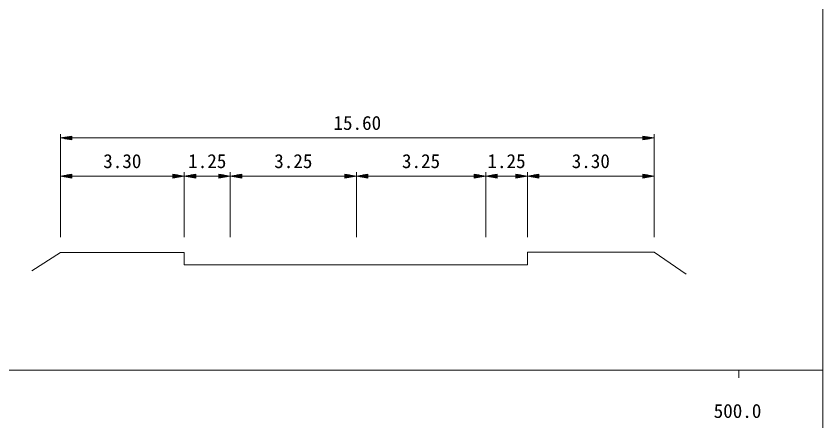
# Model space of a CAD drawing. Units: millimetres, scale not verified. Extents: x 40000 to 680000, y 20000 to 380000.
# Drawn here: x 473550 to 579000, y 198357 to 251348 of the extents above; entities that cross this region are included whole.
import ezdxf
from ezdxf.enums import TextEntityAlignment as Align

# ---------------------------------------------------------------- set-up
doc = ezdxf.new("R2010")
doc.units = ezdxf.units.MM
doc.header["$LTSCALE"] = 1000
for name, color, linetype, lineweight in [('M-BGD', 7, 'Continuous', 13), ('M-STR-HTXT', 7, 'Continuous', 13), ('M-TTL-BAND', 7, 'Continuous', 13)]:
    doc.layers.add(name, color=color, linetype=linetype, lineweight=lineweight)
doc.styles.add('ＭＳ ゴシック', font='')
doc.styles.get('ＭＳ ゴシック').set_extended_font_data('MS Gothic')

msp = doc.modelspace()

# ---------------------------------------------------------------- linework, layer by layer
at = {"layer": 'M-BGD'}
msp.add_lwpolyline([(475604, 217987), (479332, 220401), (495526, 220401), (495526, 218768), (540376, 218768), (540376, 220437), (556960, 220437), (561151, 217578)], dxfattribs=at)
at = {"layer": 'M-STR-HTXT'}
for p, q in [((479332, 222401), (479332, 235901)), ((479332, 235401), (480832, 235651)), ((479332, 235401), (480832, 235151)), ((479332, 235401), (480832, 235401)), ((480832, 235451), (479632, 235451)), ((480832, 235351), (479632, 235351)), ((479932, 235501), (480832, 235501)), ((479932, 235301), (480832, 235301)), ((480832, 235551), (480232, 235551)), ((480832, 235251), (480232, 235251)), ((480532, 235601), (480832, 235601)), ((480532, 235201), (480832, 235201)), ((480832, 235151), (480832, 235651)), ((480832, 235401), (495526, 235401)), ((495526, 235401), (501545, 235401)), ((501545, 235401), (518022, 235401)), ((518022, 235401), (534925, 235401)), ((534925, 235401), (540376, 235401)), ((540376, 235401), (555460, 235401)), ((556960, 235401), (555460, 235651)), ((555460, 235651), (555460, 235151)), ((555760, 235601), (555460, 235601)), ((555460, 235551), (556060, 235551)), ((556360, 235501), (555460, 235501)), ((555460, 235451), (556660, 235451)), ((556960, 235401), (555460, 235151)), ((556960, 235401), (555460, 235401)), ((555460, 235351), (556660, 235351)), ((556360, 235301), (555460, 235301)), ((555460, 235251), (556060, 235251)), ((555760, 235201), (555460, 235201)), ((556960, 222401), (556960, 235901)), ((479332, 230401), (480832, 230651)), ((479332, 230401), (480832, 230151)), ((479332, 230401), (480832, 230401)), ((480832, 230451), (479632, 230451)), ((480832, 230351), (479632, 230351)), ((479932, 230501), (480832, 230501)), ((479932, 230301), (480832, 230301)), ((480832, 230551), (480232, 230551)), ((480832, 230251), (480232, 230251)), ((480532, 230601), (480832, 230601)), ((480532, 230201), (480832, 230201)), ((480832, 230151), (480832, 230651)), ((480832, 230401), (494026, 230401)), ((495526, 230401), (494026, 230651)), ((494026, 230651), (494026, 230151)), ((494326, 230601), (494026, 230601)), ((494026, 230551), (494626, 230551)), ((494926, 230501), (494026, 230501)), ((494026, 230451), (495226, 230451)), ((495526, 230401), (494026, 230151)), ((495526, 230401), (494026, 230401)), ((494026, 230351), (495226, 230351)), ((494926, 230301), (494026, 230301)), ((494026, 230251), (494626, 230251)), ((494326, 230201), (494026, 230201)), ((495526, 222401), (495526, 230901)), ((495526, 230401), (497026, 230651)), ((495526, 230401), (497026, 230151)), ((495526, 230401), (497026, 230401)), ((497026, 230451), (495826, 230451)), ((497026, 230351), (495826, 230351)), ((496126, 230501), (497026, 230501)), ((496126, 230301), (497026, 230301)), ((497026, 230551), (496426, 230551)), ((497026, 230251), (496426, 230251)), ((496726, 230601), (497026, 230601)), ((496726, 230201), (497026, 230201)), ((497026, 230151), (497026, 230651)), ((497026, 230401), (500045, 230401)), ((501545, 230401), (500045, 230651)), ((500045, 230651), (500045, 230151)), ((500345, 230601), (500045, 230601)), ((500045, 230551), (500645, 230551)), ((500945, 230501), (500045, 230501)), ((500045, 230451), (501245, 230451)), ((501545, 230401), (500045, 230151)), ((501545, 230401), (500045, 230401)), ((500045, 230351), (501245, 230351)), ((500945, 230301), (500045, 230301)), ((500045, 230251), (500645, 230251)), ((500345, 230201), (500045, 230201)), ((501545, 222401), (501545, 230901)), ((501545, 230401), (503045, 230651)), ((501545, 230401), (503045, 230151)), ((501545, 230401), (503045, 230401)), ((503045, 230451), (501845, 230451)), ((503045, 230351), (501845, 230351)), ((502145, 230501), (503045, 230501)), ((502145, 230301), (503045, 230301)), ((503045, 230551), (502445, 230551)), ((503045, 230251), (502445, 230251)), ((502745, 230601), (503045, 230601)), ((502745, 230201), (503045, 230201)), ((503045, 230151), (503045, 230651)), ((503045, 230401), (516522, 230401)), ((518022, 230401), (516522, 230651)), ((516522, 230651), (516522, 230151)), ((516822, 230601), (516522, 230601)), ((516522, 230551), (517122, 230551)), ((517422, 230501), (516522, 230501)), ((516522, 230451), (517722, 230451)), ((518022, 230401), (516522, 230151)), ((518022, 230401), (516522, 230401)), ((516522, 230351), (517722, 230351)), ((517422, 230301), (516522, 230301)), ((516522, 230251), (517122, 230251)), ((516822, 230201), (516522, 230201)), ((518022, 222401), (518022, 230901)), ((518022, 230401), (519522, 230651)), ((518022, 230401), (519522, 230151)), ((518022, 230401), (519522, 230401)), ((519522, 230451), (518322, 230451)), ((519522, 230351), (518322, 230351)), ((518622, 230501), (519522, 230501)), ((518622, 230301), (519522, 230301)), ((519522, 230551), (518922, 230551)), ((519522, 230251), (518922, 230251)), ((519222, 230601), (519522, 230601)), ((519222, 230201), (519522, 230201)), ((519522, 230151), (519522, 230651)), ((519522, 230401), (533425, 230401)), ((534925, 230401), (533425, 230651)), ((533425, 230651), (533425, 230151)), ((533725, 230601), (533425, 230601)), ((533425, 230551), (534025, 230551)), ((534325, 230501), (533425, 230501)), ((533425, 230451), (534625, 230451)), ((534925, 230401), (533425, 230151)), ((534925, 230401), (533425, 230401)), ((533425, 230351), (534625, 230351)), ((534325, 230301), (533425, 230301)), ((533425, 230251), (534025, 230251)), ((533725, 230201), (533425, 230201)), ((534925, 222401), (534925, 230901)), ((534925, 230401), (536425, 230651)), ((534925, 230401), (536425, 230151)), ((534925, 230401), (536425, 230401)), ((536425, 230451), (535225, 230451)), ((536425, 230351), (535225, 230351)), ((535525, 230501), (536425, 230501)), ((535525, 230301), (536425, 230301)), ((536425, 230551), (535825, 230551)), ((536425, 230251), (535825, 230251)), ((536125, 230601), (536425, 230601)), ((536125, 230201), (536425, 230201)), ((536425, 230151), (536425, 230651)), ((536425, 230401), (538876, 230401)), ((540376, 230401), (538876, 230651)), ((538876, 230651), (538876, 230151)), ((539176, 230601), (538876, 230601)), ((538876, 230551), (539476, 230551)), ((539776, 230501), (538876, 230501)), ((538876, 230451), (540076, 230451)), ((540376, 230401), (538876, 230151)), ((540376, 230401), (538876, 230401)), ((538876, 230351), (540076, 230351)), ((539776, 230301), (538876, 230301)), ((538876, 230251), (539476, 230251)), ((539176, 230201), (538876, 230201)), ((540376, 222401), (540376, 230901)), ((540376, 230401), (541876, 230651)), ((540376, 230401), (541876, 230151)), ((540376, 230401), (541876, 230401)), ((541876, 230451), (540676, 230451)), ((541876, 230351), (540676, 230351)), ((540976, 230501), (541876, 230501)), ((540976, 230301), (541876, 230301)), ((541876, 230551), (541276, 230551)), ((541876, 230251), (541276, 230251)), ((541576, 230601), (541876, 230601)), ((541576, 230201), (541876, 230201)), ((541876, 230151), (541876, 230651)), ((541876, 230401), (555460, 230401)), ((556960, 230401), (555460, 230651)), ((555460, 230651), (555460, 230151)), ((555760, 230601), (555460, 230601)), ((555460, 230551), (556060, 230551)), ((556360, 230501), (555460, 230501)), ((555460, 230451), (556660, 230451)), ((556960, 230401), (555460, 230151)), ((556960, 230401), (555460, 230401)), ((555460, 230351), (556660, 230351)), ((556360, 230301), (555460, 230301)), ((555460, 230251), (556060, 230251)), ((555760, 230201), (555460, 230201))]:
    msp.add_line(p, q, dxfattribs=at)
at = {"layer": 'M-TTL-BAND'}
for p, q in [((579000, 20000), (579000, 370000)), ((40000, 205000), (579000, 205000)), ((568000, 205000), (568000, 204000))]:
    msp.add_line(p, q, dxfattribs=at)

# ---------------------------------------------------------------- texts
at = {"layer": 'M-STR-HTXT', "style": 'ＭＳ ゴシック'}
for s, p in [('15.60', (518146, 235901)), ('3.30', (487429, 230901)), ('1.25', (498535, 230901)), ('3.25', (509783, 230901)), ('3.25', (526474, 230901)), ('1.25', (537651, 230901)), ('3.30', (548668, 230901))]:
    msp.add_text(s, height=1833, dxfattribs=at).set_placement(p, align=Align.BOTTOM_CENTER)
at = {"layer": 'M-TTL-BAND', "style": 'ＭＳ ゴシック'}
msp.add_text('500.0', height=1833, dxfattribs=at).set_placement((567844, 198195), align=Align.BOTTOM_CENTER)

doc.saveas('drawing.dxf')
